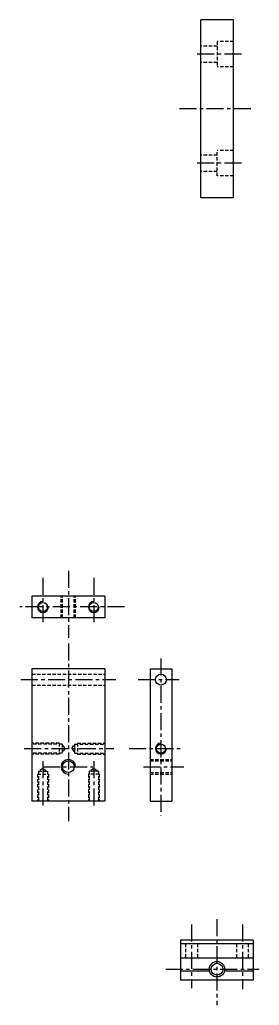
# Model space of a CAD drawing. Extents: x -13768 to 18086, y -10615 to 1188.
# Drawn here: x 6651 to 6783, y -4685 to -4142 of the extents above; entities that cross this region are included whole.
import ezdxf

# ---------------------------------------------------------------- set-up
doc = ezdxf.new("R2010")
doc.units = 0
doc.header["$LTSCALE"] = 7.5
doc.header["$MEASUREMENT"] = 0
doc.linetypes.add('CENTER', pattern=[2, 1.25, -0.25, 0.25, -0.25])
doc.linetypes.add('HIDDEN', pattern=[0.375, 0.25, -0.125])
doc.layers.get('0').update_dxf_attribs({"linetype": 'CONTINUOUS'})
for name, color, linetype in [('CL', 1, 'CENTER'), ('FI', 1, 'CONTINUOUS'), ('OC', 1, 'HIDDEN')]:
    doc.layers.add(name, color=color, linetype=linetype)

msp = doc.modelspace()

# ---------------------------------------------------------------- linework, layer by layer
for p, q in [((6769.15785, -4142.19311), (6751.15785, -4142.19311)), ((6751.15785, -4240.19311), (6751.15785, -4142.19311)), ((6769.15785, -4240.19311), (6769.15785, -4142.19311)), ((6769.15785, -4240.19311), (6751.15785, -4240.19311)), ((6658.23439, -4459.49764), (6658.23439, -4471.49764)), ((6698.23439, -4459.49764), (6658.23439, -4459.49764)), ((6698.23439, -4459.49764), (6698.23439, -4471.49764)), ((6698.23439, -4471.49764), (6658.23439, -4471.49764)), ((6698.23439, -4499.44959), (6658.23439, -4499.44959)), ((6658.23439, -4499.44959), (6658.23439, -4572.44959)), ((6698.23439, -4499.44959), (6698.23439, -4572.44959)), ((6723.1627, -4499.44959), (6723.1627, -4572.44959)), ((6723.1627, -4499.44959), (6735.1627, -4499.44959)), ((6735.1627, -4499.44959), (6735.1627, -4572.44959)), ((6698.23439, -4572.44959), (6658.23439, -4572.44959)), ((6723.1627, -4572.44959), (6735.1627, -4572.44959)), ((6779.97489, -4648.91027), (6739.97489, -4648.91027)), ((6739.97489, -4648.91027), (6739.97489, -4670.91027)), ((6779.97489, -4648.91027), (6779.97489, -4670.91027)), ((6779.97489, -4650.91027), (6739.97489, -4650.91027)), ((6779.97489, -4658.91027), (6739.97489, -4658.91027)), ((6755.84421, -4665.91027), (6739.97489, -4665.91027)), ((6779.97489, -4665.91027), (6764.10557, -4665.91027)), ((6779.97489, -4670.91027), (6739.97489, -4670.91027))]:
    msp.add_line(p, q)
for centre, radius in [((6664.23439, -4465.49764), 2.5), ((6692.23439, -4465.49764), 2.5), ((6729.1627, -4505.44959), 3), ((6729.1627, -4543.44959), 2.5), ((6678.23439, -4553.44959), 3.25), ((6759.97489, -4664.91027), 4.25), ((6759.97489, -4664.91027), 3.25)]:
    msp.add_circle(centre, radius)
at = {"layer": 'CL'}
for p, q in [((6773.46373, -4161.19311), (6747.2224, -4161.19311)), ((6778.6517, -4191.19311), (6737.97206, -4191.19311)), ((6773.46373, -4221.19311), (6747.2224, -4221.19311)), ((6678.23439, -4445.57522), (6678.23439, -4482.42035)), ((6664.23439, -4449.43333), (6664.23439, -4475.32322)), ((6692.23439, -4449.43333), (6692.23439, -4475.32322)), ((6709.09721, -4465.49764), (6651.4859, -4465.49764)), ((6678.23439, -4485.52717), (6678.23439, -4583.37229)), ((6729.1627, -4493.89297), (6729.1627, -4580.24715)), ((6652.09109, -4505.44959), (6704.43255, -4505.44959)), ((6716.65878, -4505.44959), (6739.18043, -4505.44959)), ((6653.9875, -4543.44959), (6703.29469, -4543.44959)), ((6711.64719, -4543.44959), (6740.98179, -4543.44959)), ((6664.23439, -4550.38527), (6664.23439, -4576.27516)), ((6692.23439, -4550.38527), (6692.23439, -4576.27516)), ((6664.17457, -4553.44959), (6691.75071, -4553.44959)), ((6719.49567, -4553.44959), (6741.71687, -4553.44959)), ((6759.97489, -4637.29847), (6759.97489, -4684.76296)), ((6745.97489, -4640.33551), (6745.97489, -4675.37266)), ((6773.97489, -4640.33551), (6773.97489, -4675.91336)), ((6731.77064, -4664.91027), (6783.24323, -4664.91027))]:
    msp.add_line(p, q, dxfattribs=at)
at = {"layer": 'FI'}
for centre, radius, start, end in [((6664.23439, -4465.49764), 3, 90, 0), ((6692.23439, -4465.49764), 3, 90, 0), ((6729.1627, -4543.44959), 3, 90, 0), ((6678.23439, -4553.44959), 4, 0, 270)]:
    msp.add_arc(centre, radius, start, end, dxfattribs=at)
at = {"layer": 'OC'}
for p, q in [((6760.15785, -4154.19311), (6760.15785, -4168.19311)), ((6769.15785, -4154.19311), (6760.15785, -4154.19311)), ((6760.15785, -4156.69311), (6751.15785, -4156.69311)), ((6760.15785, -4165.69311), (6751.15785, -4165.69311)), ((6769.15785, -4168.19311), (6760.15785, -4168.19311)), ((6769.15785, -4214.19311), (6760.15785, -4214.19311)), ((6760.15785, -4228.19311), (6760.15785, -4214.19311)), ((6760.15785, -4216.69311), (6751.15785, -4216.69311)), ((6760.15785, -4225.69311), (6751.15785, -4225.69311)), ((6769.15785, -4228.19311), (6760.15785, -4228.19311)), ((6674.23439, -4471.49764), (6674.23439, -4459.49764)), ((6674.98439, -4471.49764), (6674.98439, -4459.49764)), ((6681.48439, -4471.49764), (6681.48439, -4459.49764)), ((6682.23439, -4471.49764), (6682.23439, -4459.49764)), ((6658.23439, -4502.44959), (6698.23439, -4502.44959)), ((6658.23439, -4508.44959), (6698.23439, -4508.44959)), ((6673.23439, -4540.44959), (6658.23439, -4540.44959)), ((6674.79102, -4540.94959), (6658.23439, -4540.94959)), ((6673.23439, -4540.44959), (6673.23439, -4546.44959)), ((6676.23439, -4543.44959), (6674.79102, -4540.94959)), ((6674.79102, -4540.94959), (6674.79102, -4545.94959)), ((6680.23439, -4543.44959), (6681.67777, -4540.94959)), ((6681.67777, -4540.94959), (6698.23439, -4540.94959)), ((6681.67777, -4540.94959), (6681.67777, -4545.94959)), ((6683.23439, -4540.44959), (6698.23439, -4540.44959)), ((6683.23439, -4540.44959), (6683.23439, -4546.44959)), ((6674.79102, -4545.94959), (6658.23439, -4545.94959)), ((6673.23439, -4546.44959), (6658.23439, -4546.44959)), ((6676.23439, -4543.44959), (6674.79102, -4545.94959)), ((6680.23439, -4543.44959), (6681.67777, -4545.94959)), ((6681.67777, -4545.94959), (6698.23439, -4545.94959)), ((6683.23439, -4546.44959), (6698.23439, -4546.44959)), ((6723.1627, -4549.44959), (6735.1627, -4549.44959)), ((6723.1627, -4550.19959), (6735.1627, -4550.19959)), ((6661.23439, -4557.44959), (6661.23439, -4572.44959)), ((6661.23439, -4557.44959), (6667.23439, -4557.44959)), ((6664.23439, -4554.44959), (6661.73439, -4555.89296)), ((6661.73439, -4555.89296), (6661.73439, -4572.44959)), ((6661.73439, -4555.89296), (6666.73439, -4555.89296)), ((6664.23439, -4554.44959), (6666.73439, -4555.89296)), ((6666.73439, -4555.89296), (6666.73439, -4572.44959)), ((6667.23439, -4557.44959), (6667.23439, -4572.44959)), ((6689.23439, -4557.44959), (6689.23439, -4572.44959)), ((6695.23439, -4557.44959), (6689.23439, -4557.44959)), ((6692.23439, -4554.44959), (6689.73439, -4555.89296)), ((6689.73439, -4555.89296), (6689.73439, -4572.44959)), ((6694.73439, -4555.89296), (6689.73439, -4555.89296)), ((6692.23439, -4554.44959), (6694.73439, -4555.89296)), ((6694.73439, -4555.89296), (6694.73439, -4572.44959)), ((6695.23439, -4557.44959), (6695.23439, -4572.44959)), ((6723.1627, -4556.69959), (6735.1627, -4556.69959)), ((6723.1627, -4557.44959), (6735.1627, -4557.44959)), ((6742.72489, -4650.91027), (6742.72489, -4658.91027)), ((6749.22489, -4650.91027), (6749.22489, -4658.91027)), ((6770.72489, -4650.91027), (6770.72489, -4658.91027)), ((6777.22489, -4650.91027), (6777.22489, -4658.91027))]:
    msp.add_line(p, q, dxfattribs=at)

doc.saveas('drawing.dxf')
